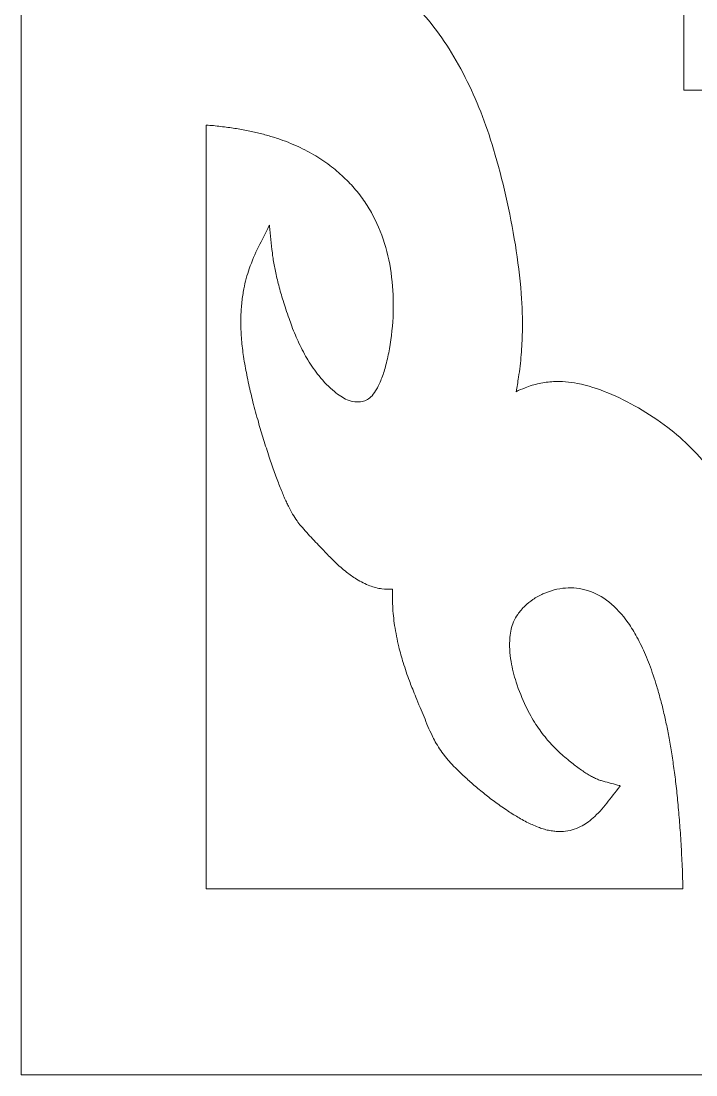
# Model space of a CAD drawing. Header units: centimetres. Extents: x 1.9 to 6.4, y -9.5 to 9.5.
# Drawn here: x 1.854 to 2.631, y -9.5 to -8.287 of the extents above; entities that cross this region are included whole.
import ezdxf

# ---------------------------------------------------------------- set-up
doc = ezdxf.new("R2010")
doc.units = ezdxf.units.CM
doc.header["$MEASUREMENT"] = 0
doc.layers.add('layer 1', color=7, linetype='Continuous')

msp = doc.modelspace()

# ---------------------------------------------------------------- linework, layer by layer
at = {"layer": 'layer 1', "color": 250, "lineweight": 9}
for points, knots in [([(6.38504, 9.5), (6.38504, 3.16667), (6.38504, -3.16666), (6.38504, -9.5), (6.38504, -9.5), (4.87466, -9.5), (3.36432, -9.5), (1.85394, -9.5), (1.85394, -9.5), (1.85394, -3.16666), (1.85394, 3.16667), (1.85394, 9.5), (1.85394, 9.5), (3.36432, 9.5), (4.87466, 9.5), (6.38504, 9.5)], [0, 0, 0, 0, 0.2, 0.2, 0.2, 0.2, 0.4, 0.4, 0.4, 0.4, 0.6, 0.6, 0.6, 0.6, 1, 1, 1, 1]), ([(6.38504, 9.5), (6.38504, 3.16667), (6.38504, -3.16666), (6.38504, -9.5), (6.38504, -9.5), (4.87466, -9.5), (3.36432, -9.5), (1.85394, -9.5), (1.85394, -9.5), (1.85394, -3.16666), (1.85394, 3.16667), (1.85394, 9.5), (1.85394, 9.5), (3.36432, 9.5), (4.87466, 9.5), (6.38504, 9.5)], [0, 0, 0, 0, 0.2, 0.2, 0.2, 0.2, 0.4, 0.4, 0.4, 0.4, 0.6, 0.6, 0.6, 0.6, 1, 1, 1, 1]), ([(2.42388, -8.71357), (2.42729, -8.71191), (2.4308, -8.71035), (2.4343, -8.70903), (2.4343, -8.70903), (2.43963, -8.70692), (2.44506, -8.70527), (2.45051, -8.70415), (2.45051, -8.70415), (2.45599, -8.70289), (2.4615, -8.70217), (2.46701, -8.70187), (2.46701, -8.70187), (2.47627, -8.70145), (2.48549, -8.70217), (2.49469, -8.70403), (2.49469, -8.70403), (2.50649, -8.70653), (2.5182, -8.71014), (2.52976, -8.71492), (2.52976, -8.71492), (2.55348, -8.72466), (2.57648, -8.73801), (2.59865, -8.75479), (2.59865, -8.75479), (2.61716, -8.76899), (2.6345, -8.7864), (2.65049, -8.807), (2.65049, -8.807), (2.6669, -8.82826), (2.68149, -8.85259), (2.69392, -8.87974), (2.69392, -8.87974), (2.70806, -8.91063), (2.71992, -8.94376), (2.72932, -8.97877), (2.72932, -8.97877), (2.73334, -8.99359), (2.7369, -9.00872), (2.7401, -9.02406), (2.7401, -9.02406), (2.74385, -9.04207), (2.7472, -9.06032), (2.75017, -9.07876), (2.75017, -9.07876), (2.7514, -9.08642), (2.75259, -9.09418), (2.75367, -9.10185), (2.75367, -9.10185), (2.7549, -9.11045), (2.75613, -9.11917), (2.75724, -9.12774), (2.75724, -9.12774), (2.75814, -9.13481), (2.75903, -9.14194), (2.75987, -9.149), (2.75987, -9.149), (2.76089, -9.15739), (2.76182, -9.16587), (2.76275, -9.17426), (2.76275, -9.17426), (2.76419, -9.18858), (2.76562, -9.20286), (2.76709, -9.21717), (2.76709, -9.21717), (2.76775, -9.224), (2.76838, -9.23083), (2.76895, -9.23768), (2.76895, -9.23768), (2.76955, -9.24421), (2.77006, -9.25073), (2.7706, -9.25717), (2.7706, -9.25717), (2.7711, -9.26345), (2.77152, -9.2698), (2.77197, -9.27611), (2.77197, -9.27611), (2.77224, -9.27933), (2.77245, -9.28264), (2.77266, -9.28595), (2.77266, -9.28595), (2.95776, -9.28595), (3.14289, -9.28595), (3.32799, -9.28595), (3.32799, -9.28595), (3.32799, -8.9794), (3.32799, -8.67294), (3.32799, -8.36651), (3.32799, -8.36651), (3.09398, -8.36651), (2.86006, -8.36651), (2.62602, -8.36651), (2.62602, -8.36651), (2.62315, -8.36651), (2.62024, -8.36651), (2.6174, -8.36651), (2.6174, -8.36651), (2.61725, -8.36651), (2.61716, -8.36651), (2.61701, -8.36651), (2.61701, -8.36651), (2.61701, -8.3663), (2.61701, -8.366), (2.61701, -8.36579), (2.61701, -8.36579), (2.61701, -8.36122), (2.61701, -8.35668), (2.61701, -8.35199), (2.61701, -8.35199), (2.61701, -8.33719), (2.61701, -8.32249), (2.61701, -8.30766), (2.61701, -8.30766), (2.61701, -8.24623), (2.61701, -8.18491), (2.61701, -8.12356), (2.61701, -8.12356), (2.61701, -7.81226), (2.61701, -7.50093), (2.61701, -7.18963), (2.61701, -7.18963), (2.43367, -7.18963), (2.25043, -7.18963), (2.06719, -7.18963), (2.06719, -7.18963), (2.06719, -7.51203), (2.06719, -7.83443), (2.06719, -8.15682), (2.06719, -8.15682), (2.06872, -8.15703), (2.07022, -8.15733), (2.07177, -8.15754), (2.07177, -8.15754), (2.07573, -8.15827), (2.07968, -8.15899), (2.08358, -8.15983), (2.08358, -8.15983), (2.08765, -8.16064), (2.09172, -8.16148), (2.09577, -8.16242), (2.09577, -8.16242), (2.10005, -8.16335), (2.10433, -8.1644), (2.10855, -8.16542), (2.10855, -8.16542), (2.11754, -8.16771), (2.12647, -8.16999), (2.13539, -8.17237), (2.13539, -8.17237), (2.14075, -8.17381), (2.14602, -8.17538), (2.15126, -8.17691), (2.15126, -8.17691), (2.15576, -8.17826), (2.16019, -8.17971), (2.16465, -8.18118), (2.16465, -8.18118), (2.17004, -8.18292), (2.17541, -8.18479), (2.1808, -8.18677), (2.1808, -8.18677), (2.18565, -8.18864), (2.19047, -8.1905), (2.19532, -8.19246), (2.19532, -8.19246), (2.20685, -8.19712), (2.21824, -8.2025), (2.22959, -8.20852), (2.22959, -8.20852), (2.23914, -8.2136), (2.24858, -8.2194), (2.25786, -8.22572), (2.25786, -8.22572), (2.27985, -8.24075), (2.30057, -8.2597), (2.31989, -8.28228), (2.31989, -8.28228), (2.3369, -8.30216), (2.35218, -8.32537), (2.36539, -8.35169), (2.36539, -8.35169), (2.37826, -8.37719), (2.38923, -8.40494), (2.39809, -8.43447), (2.39809, -8.43447), (2.40861, -8.46981), (2.41696, -8.50658), (2.4231, -8.5445), (2.4231, -8.5445), (2.42607, -8.56294), (2.42831, -8.58167), (2.42987, -8.60065), (2.42987, -8.60065), (2.4311, -8.61526), (2.43152, -8.62997), (2.43122, -8.64467), (2.43122, -8.64467), (2.43101, -8.65357), (2.43059, -8.66238), (2.42987, -8.67111), (2.42987, -8.67111), (2.42909, -8.6798), (2.42807, -8.68849), (2.42679, -8.697), (2.42679, -8.697), (2.42595, -8.70259), (2.42496, -8.70806), (2.42388, -8.71357)], [0, 0, 0, 0, 0.0188679, 0.0188679, 0.0188679, 0.0188679, 0.0377358, 0.0377358, 0.0377358, 0.0377358, 0.0566038, 0.0566038, 0.0566038, 0.0566038, 0.0754717, 0.0754717, 0.0754717, 0.0754717, 0.0943396, 0.0943396, 0.0943396, 0.0943396, 0.1132075, 0.1132075, 0.1132075, 0.1132075, 0.1320755, 0.1320755, 0.1320755, 0.1320755, 0.1509434, 0.1509434, 0.1509434, 0.1509434, 0.1698113, 0.1698113, 0.1698113, 0.1698113, 0.1886792, 0.1886792, 0.1886792, 0.1886792, 0.2075472, 0.2075472, 0.2075472, 0.2075472, 0.2264151, 0.2264151, 0.2264151, 0.2264151, 0.245283, 0.245283, 0.245283, 0.245283, 0.2641509, 0.2641509, 0.2641509, 0.2641509, 0.2830189, 0.2830189, 0.2830189, 0.2830189, 0.3018868, 0.3018868, 0.3018868, 0.3018868, 0.3207547, 0.3207547, 0.3207547, 0.3207547, 0.3396226, 0.3396226, 0.3396226, 0.3396226, 0.3584906, 0.3584906, 0.3584906, 0.3584906, 0.3773585, 0.3773585, 0.3773585, 0.3773585, 0.3962264, 0.3962264, 0.3962264, 0.3962264, 0.4150943, 0.4150943, 0.4150943, 0.4150943, 0.4339623, 0.4339623, 0.4339623, 0.4339623, 0.4528302, 0.4528302, 0.4528302, 0.4528302, 0.4716981, 0.4716981, 0.4716981, 0.4716981, 0.490566, 0.490566, 0.490566, 0.490566, 0.509434, 0.509434, 0.509434, 0.509434, 0.5283019, 0.5283019, 0.5283019, 0.5283019, 0.5471698, 0.5471698, 0.5471698, 0.5471698, 0.5660377, 0.5660377, 0.5660377, 0.5660377, 0.5849057, 0.5849057, 0.5849057, 0.5849057, 0.6037736, 0.6037736, 0.6037736, 0.6037736, 0.6226415, 0.6226415, 0.6226415, 0.6226415, 0.6415094, 0.6415094, 0.6415094, 0.6415094, 0.6603774, 0.6603774, 0.6603774, 0.6603774, 0.6792453, 0.6792453, 0.6792453, 0.6792453, 0.6981132, 0.6981132, 0.6981132, 0.6981132, 0.7169811, 0.7169811, 0.7169811, 0.7169811, 0.7358491, 0.7358491, 0.7358491, 0.7358491, 0.754717, 0.754717, 0.754717, 0.754717, 0.7735849, 0.7735849, 0.7735849, 0.7735849, 0.7924528, 0.7924528, 0.7924528, 0.7924528, 0.8113208, 0.8113208, 0.8113208, 0.8113208, 0.8301887, 0.8301887, 0.8301887, 0.8301887, 0.8490566, 0.8490566, 0.8490566, 0.8490566, 0.8679245, 0.8679245, 0.8679245, 0.8679245, 0.8867925, 0.8867925, 0.8867925, 0.8867925, 0.9056604, 0.9056604, 0.9056604, 0.9056604, 0.9245283, 0.9245283, 0.9245283, 0.9245283, 0.9433962, 0.9433962, 0.9433962, 0.9433962, 0.9622642, 0.9622642, 0.9622642, 0.9622642, 1, 1, 1, 1]), ([(2.2817, -8.94076), (2.27769, -8.94109), (2.27356, -8.94109), (2.26951, -8.94055), (2.26951, -8.94055), (2.26478, -8.93982), (2.26002, -8.93868), (2.25538, -8.93694), (2.25538, -8.93694), (2.25022, -8.93486), (2.24513, -8.93237), (2.2401, -8.92927), (2.2401, -8.92927), (2.23624, -8.92689), (2.23237, -8.92419), (2.22866, -8.92118), (2.22866, -8.92118), (2.22423, -8.91766), (2.21979, -8.91381), (2.21557, -8.90969), (2.21557, -8.90969), (2.21395, -8.90822), (2.2124, -8.90669), (2.21087, -8.90512), (2.21087, -8.90512), (2.20895, -8.90326), (2.20709, -8.90139), (2.20524, -8.89944), (2.20524, -8.89944), (2.20482, -8.89902), (2.2044, -8.89848), (2.20395, -8.89809), (2.20395, -8.89809), (2.20146, -8.8955), (2.19895, -8.89279), (2.19646, -8.89021), (2.19646, -8.89021), (2.19194, -8.88534), (2.18739, -8.88058), (2.18283, -8.87571), (2.18283, -8.87571), (2.18059, -8.87322), (2.1784, -8.87072), (2.17624, -8.86813), (2.17624, -8.86813), (2.17469, -8.86627), (2.17316, -8.86419), (2.17172, -8.86212), (2.17172, -8.86212), (2.16995, -8.85974), (2.16825, -8.85716), (2.16666, -8.85445), (2.16666, -8.85445), (2.16489, -8.85156), (2.16331, -8.84856), (2.16175, -8.84546), (2.16175, -8.84546), (2.16097, -8.84381), (2.16016, -8.84215), (2.15941, -8.84047), (2.15941, -8.84047), (2.15851, -8.8386), (2.15767, -8.83674), (2.15684, -8.83478), (2.15684, -8.83478), (2.15603, -8.8328), (2.15519, -8.83094), (2.15441, -8.82898), (2.15441, -8.82898), (2.15345, -8.8267), (2.15252, -8.82432), (2.15159, -8.82191), (2.15159, -8.82191), (2.15064, -8.81954), (2.14971, -8.81716), (2.14884, -8.8147), (2.14884, -8.8147), (2.14788, -8.81199), (2.14683, -8.80928), (2.14584, -8.80649), (2.14584, -8.80649), (2.14483, -8.80369), (2.14384, -8.8008), (2.14282, -8.79789), (2.14282, -8.79789), (2.14177, -8.79488), (2.14075, -8.79178), (2.1397, -8.78878), (2.1397, -8.78878), (2.13746, -8.78204), (2.13527, -8.77521), (2.13311, -8.76848), (2.13311, -8.76848), (2.13111, -8.76183), (2.12907, -8.7551), (2.12718, -8.74839), (2.12718, -8.74839), (2.12506, -8.74081), (2.12299, -8.73314), (2.12098, -8.72547), (2.12098, -8.72547), (2.11928, -8.71874), (2.11769, -8.712), (2.11619, -8.70527), (2.11619, -8.70527), (2.11535, -8.70157), (2.11457, -8.69781), (2.11383, -8.69408), (2.11383, -8.69408), (2.1132, -8.69077), (2.11254, -8.68734), (2.11197, -8.68404), (2.11197, -8.68404), (2.11128, -8.6804), (2.11071, -8.67679), (2.11014, -8.67315), (2.11014, -8.67315), (2.10969, -8.66996), (2.10927, -8.66675), (2.10885, -8.66353), (2.10885, -8.66353), (2.10846, -8.66022), (2.10814, -8.65691), (2.10784, -8.65369), (2.10784, -8.65369), (2.10763, -8.65057), (2.10742, -8.64738), (2.10721, -8.64425), (2.10721, -8.64425), (2.10712, -8.64124), (2.107, -8.63824), (2.107, -8.63526), (2.107, -8.63526), (2.10697, -8.63234), (2.107, -8.62946), (2.10706, -8.62654), (2.10706, -8.62654), (2.10721, -8.62107), (2.10763, -8.61565), (2.1082, -8.61027), (2.1082, -8.61027), (2.10876, -8.6051), (2.10954, -8.60002), (2.11053, -8.59505), (2.11053, -8.59505), (2.11206, -8.58697), (2.11413, -8.5793), (2.1167, -8.57196), (2.1167, -8.57196), (2.11979, -8.56315), (2.12335, -8.55476), (2.12733, -8.54688), (2.12733, -8.54688), (2.13135, -8.53891), (2.13539, -8.53082), (2.1394, -8.52285), (2.1394, -8.52285), (2.13955, -8.52252), (2.13976, -8.52213), (2.13991, -8.52171), (2.13991, -8.52171), (2.14003, -8.52222), (2.14003, -8.52264), (2.14012, -8.52315), (2.14012, -8.52315), (2.14117, -8.53329), (2.14219, -8.54345), (2.14327, -8.55353), (2.14327, -8.55353), (2.14354, -8.55569), (2.14375, -8.55786), (2.14405, -8.56002), (2.14405, -8.56002), (2.14447, -8.56252), (2.14489, -8.56501), (2.1453, -8.56748), (2.1453, -8.56748), (2.14569, -8.56985), (2.1462, -8.57235), (2.14674, -8.57473), (2.14674, -8.57473), (2.14731, -8.57743), (2.14791, -8.58023), (2.1486, -8.58294), (2.1486, -8.58294), (2.14923, -8.58561), (2.14989, -8.58832), (2.15061, -8.5909), (2.15061, -8.5909), (2.15138, -8.59391), (2.15219, -8.59701), (2.15312, -8.60002), (2.15312, -8.60002), (2.15396, -8.60293), (2.15477, -8.60573), (2.1557, -8.60862), (2.1557, -8.60862), (2.15675, -8.61192), (2.15776, -8.61526), (2.15881, -8.61848), (2.15881, -8.61848), (2.16004, -8.62209), (2.16127, -8.62573), (2.16253, -8.62934), (2.16253, -8.62934), (2.16354, -8.63222), (2.16459, -8.63514), (2.16561, -8.63803), (2.16561, -8.63803), (2.16696, -8.64158), (2.1684, -8.64509), (2.16983, -8.64852), (2.16983, -8.64852), (2.17115, -8.65162), (2.17253, -8.65472), (2.17391, -8.65772), (2.17391, -8.65772), (2.17553, -8.66115), (2.17723, -8.66455), (2.17897, -8.66777), (2.17897, -8.66777), (2.18068, -8.67099), (2.18232, -8.67411), (2.18418, -8.677), (2.18418, -8.677), (2.18622, -8.68031), (2.18831, -8.68353), (2.19044, -8.68662), (2.19044, -8.68662), (2.1926, -8.68963), (2.19481, -8.69264), (2.19709, -8.69543), (2.19709, -8.69543), (2.20266, -8.70229), (2.20853, -8.70827), (2.21473, -8.71348), (2.21473, -8.71348), (2.21946, -8.71751), (2.22444, -8.7206), (2.22959, -8.72289), (2.22959, -8.72289), (2.23528, -8.72526), (2.24109, -8.72599), (2.24693, -8.72487), (2.24693, -8.72487), (2.25094, -8.72415), (2.25472, -8.72187), (2.25807, -8.71814), (2.25807, -8.71814), (2.26002, -8.71594), (2.26178, -8.71336), (2.26343, -8.71044), (2.26343, -8.71044), (2.26571, -8.70641), (2.26769, -8.70205), (2.26942, -8.69742), (2.26942, -8.69742), (2.27122, -8.69276), (2.27278, -8.68789), (2.27412, -8.6828), (2.27412, -8.6828), (2.27571, -8.6767), (2.27706, -8.67047), (2.2782, -8.66416), (2.2782, -8.66416), (2.28056, -8.65057), (2.282, -8.63658), (2.28242, -8.62251), (2.28242, -8.62251), (2.28284, -8.60892), (2.28227, -8.59527), (2.28065, -8.58188), (2.28065, -8.58188), (2.27907, -8.56832), (2.27634, -8.55518), (2.27242, -8.54285), (2.27242, -8.54285), (2.26837, -8.52998), (2.26334, -8.51807), (2.25735, -8.50731), (2.25735, -8.50731), (2.25415, -8.50171), (2.2507, -8.49633), (2.24702, -8.49125), (2.24702, -8.49125), (2.24301, -8.48565), (2.23872, -8.48036), (2.23429, -8.47561), (2.23429, -8.47561), (2.23195, -8.47302), (2.22971, -8.47062), (2.22731, -8.46833), (2.22731, -8.46833), (2.22474, -8.46587), (2.22216, -8.46358), (2.21958, -8.4613), (2.21958, -8.4613), (2.21689, -8.45901), (2.21422, -8.45673), (2.21153, -8.45468), (2.21153, -8.45468), (2.20853, -8.4524), (2.20566, -8.45032), (2.20266, -8.44825), (2.20266, -8.44825), (2.19958, -8.44617), (2.19646, -8.4441), (2.19332, -8.44223), (2.19332, -8.44223), (2.19008, -8.44028), (2.18667, -8.43841), (2.18337, -8.43664), (2.18337, -8.43664), (2.17987, -8.43477), (2.17633, -8.43303), (2.17283, -8.43138), (2.17283, -8.43138), (2.16909, -8.42972), (2.16525, -8.42804), (2.16145, -8.4265), (2.16145, -8.4265), (2.15746, -8.42494), (2.15348, -8.4235), (2.14953, -8.42214), (2.14953, -8.42214), (2.14512, -8.4207), (2.14075, -8.41944), (2.13641, -8.4182), (2.13641, -8.4182), (2.13413, -8.41757), (2.13189, -8.41697), (2.12967, -8.41646), (2.12967, -8.41646), (2.12733, -8.41583), (2.12497, -8.4152), (2.1226, -8.41469), (2.1226, -8.41469), (2.12021, -8.41417), (2.11778, -8.41363), (2.11535, -8.41312), (2.11535, -8.41312), (2.1129, -8.41261), (2.11035, -8.41219), (2.10784, -8.41177), (2.10784, -8.41177), (2.10526, -8.41126), (2.10271, -8.41084), (2.1002, -8.41045), (2.1002, -8.41045), (2.0975, -8.41002), (2.09484, -8.4096), (2.09214, -8.4093), (2.09214, -8.4093), (2.08942, -8.40888), (2.08669, -8.40855), (2.08399, -8.40825), (2.08399, -8.40825), (2.08112, -8.40795), (2.07821, -8.40765), (2.07537, -8.40732), (2.07537, -8.40732), (2.07264, -8.40714), (2.06986, -8.40681), (2.06719, -8.4066), (2.06719, -8.4066), (2.06719, -8.69967), (2.06719, -8.99287), (2.06719, -9.28595), (2.06719, -9.28595), (2.25013, -9.28595), (2.43317, -9.28595), (2.61611, -9.28595), (2.61611, -9.28595), (2.61611, -9.28535), (2.61611, -9.28481), (2.61611, -9.28417), (2.61611, -9.28417), (2.61596, -9.27954), (2.61581, -9.27497), (2.6156, -9.27031), (2.6156, -9.27031), (2.61551, -9.26574), (2.6153, -9.2612), (2.61509, -9.25663), (2.61509, -9.25663), (2.61488, -9.2523), (2.61467, -9.24794), (2.61443, -9.24358), (2.61443, -9.24358), (2.61422, -9.23922), (2.61395, -9.23498), (2.61371, -9.23074), (2.61371, -9.23074), (2.61344, -9.22659), (2.61317, -9.22256), (2.61293, -9.21841), (2.61293, -9.21841), (2.6126, -9.21447), (2.6123, -9.21044), (2.61197, -9.20638), (2.61197, -9.20638), (2.61167, -9.20256), (2.61137, -9.19871), (2.61102, -9.19489), (2.61102, -9.19489), (2.61066, -9.19116), (2.61033, -9.18734), (2.60994, -9.18358), (2.60994, -9.18358), (2.60961, -9.17998), (2.60922, -9.17646), (2.60886, -9.17282), (2.60886, -9.17282), (2.60808, -9.16587), (2.60724, -9.15884), (2.60631, -9.15189), (2.60631, -9.15189), (2.6055, -9.14557), (2.60455, -9.13917), (2.60362, -9.13282), (2.60362, -9.13282), (2.60272, -9.12672), (2.60167, -9.12061), (2.60053, -9.1146), (2.60053, -9.1146), (2.59957, -9.10901), (2.59847, -9.10341), (2.59736, -9.09782), (2.59736, -9.09782), (2.59619, -9.09244), (2.59502, -9.08715), (2.59379, -9.08185), (2.59379, -9.08185), (2.5926, -9.07689), (2.59137, -9.07193), (2.59002, -9.06706), (2.59002, -9.06706), (2.58876, -9.06228), (2.58744, -9.05752), (2.58601, -9.05286), (2.58601, -9.05286), (2.58466, -9.0485), (2.58331, -9.04426), (2.58187, -9.04002), (2.58187, -9.04002), (2.58041, -9.03587), (2.57897, -9.03172), (2.57744, -9.02769), (2.57744, -9.02769), (2.57597, -9.02384), (2.57447, -9.02012), (2.57295, -9.01648), (2.57295, -9.01648), (2.56989, -9.00935), (2.5666, -9.00261), (2.56309, -8.99609), (2.56309, -8.99609), (2.55998, -8.99028), (2.55659, -8.98478), (2.55303, -8.9797), (2.55303, -8.9797), (2.54632, -8.97008), (2.53889, -8.96199), (2.53084, -8.95558), (2.53084, -8.95558), (2.52305, -8.94936), (2.5149, -8.94491), (2.50634, -8.94241), (2.50634, -8.94241), (2.49798, -8.93982), (2.48941, -8.93889), (2.48091, -8.93952), (2.48091, -8.93952), (2.47207, -8.94025), (2.46342, -8.94253), (2.45488, -8.94635), (2.45488, -8.94635), (2.45093, -8.94812), (2.447, -8.95029), (2.4432, -8.95288), (2.4432, -8.95288), (2.44002, -8.95495), (2.437, -8.95745), (2.43406, -8.96033), (2.43406, -8.96033), (2.4311, -8.96313), (2.42837, -8.96635), (2.42586, -8.96996), (2.42586, -8.96996), (2.42403, -8.97245), (2.42244, -8.97537), (2.4211, -8.97859), (2.4211, -8.97859), (2.41873, -8.98385), (2.41729, -8.98986), (2.41681, -8.9963), (2.41681, -8.9963), (2.41615, -9.00562), (2.41657, -9.01494), (2.4181, -9.02393), (2.4181, -9.02393), (2.41957, -9.03223), (2.42151, -9.04011), (2.424, -9.04778), (2.424, -9.04778), (2.42718, -9.05761), (2.43101, -9.06706), (2.43523, -9.07587), (2.43523, -9.07587), (2.437, -9.07948), (2.43886, -9.08312), (2.4408, -9.08651), (2.4408, -9.08651), (2.44272, -9.08994), (2.44473, -9.09325), (2.44679, -9.09647), (2.44679, -9.09647), (2.44865, -9.09938), (2.45063, -9.10215), (2.45257, -9.10486), (2.45257, -9.10486), (2.45464, -9.10765), (2.45671, -9.11036), (2.45886, -9.11295), (2.45886, -9.11295), (2.46078, -9.11511), (2.4627, -9.11731), (2.46464, -9.11947), (2.46464, -9.11947), (2.4668, -9.12176), (2.46899, -9.12392), (2.47123, -9.12609), (2.47123, -9.12609), (2.473, -9.12786), (2.4748, -9.12952), (2.47662, -9.13117), (2.47662, -9.13117), (2.4789, -9.13315), (2.48115, -9.13511), (2.48342, -9.13697), (2.48342, -9.13697), (2.48549, -9.13875), (2.48756, -9.1404), (2.48962, -9.14206), (2.48962, -9.14206), (2.49142, -9.14341), (2.49322, -9.14485), (2.49504, -9.14609), (2.49504, -9.14609), (2.49693, -9.14756), (2.49882, -9.14888), (2.50071, -9.15014), (2.50071, -9.15014), (2.50235, -9.15126), (2.504, -9.15231), (2.50571, -9.15333), (2.50571, -9.15333), (2.50735, -9.15448), (2.50912, -9.15541), (2.51086, -9.15634), (2.51086, -9.15634), (2.51233, -9.15718), (2.51385, -9.1579), (2.51541, -9.15863), (2.51541, -9.15863), (2.51685, -9.15935), (2.5185, -9.15998), (2.52005, -9.16061), (2.52005, -9.16061), (2.5214, -9.161), (2.52275, -9.16154), (2.52407, -9.16184), (2.52407, -9.16184), (2.53048, -9.1635), (2.53677, -9.16527), (2.54312, -9.16692), (2.54312, -9.16692), (2.54342, -9.16702), (2.54369, -9.16714), (2.54398, -9.16714), (2.54398, -9.16714), (2.54378, -9.16744), (2.5436, -9.16774), (2.54327, -9.16807), (2.54327, -9.16807), (2.53832, -9.17447), (2.53326, -9.18091), (2.52826, -9.18734), (2.52826, -9.18734), (2.52335, -9.19363), (2.51811, -9.19934), (2.51251, -9.20421), (2.51251, -9.20421), (2.50798, -9.20836), (2.50313, -9.21167), (2.49819, -9.21417), (2.49819, -9.21417), (2.49498, -9.2157), (2.49178, -9.21696), (2.48858, -9.2179), (2.48858, -9.2179), (2.48516, -9.21883), (2.48184, -9.21943), (2.47848, -9.21964), (2.47848, -9.21964), (2.47662, -9.21985), (2.4748, -9.21985), (2.473, -9.21985), (2.473, -9.21985), (2.47108, -9.21976), (2.4692, -9.21964), (2.46734, -9.21943), (2.46734, -9.21943), (2.46536, -9.21913), (2.46342, -9.21883), (2.46144, -9.21841), (2.46144, -9.21841), (2.45937, -9.21799), (2.45734, -9.21748), (2.45524, -9.21684), (2.45524, -9.21684), (2.45323, -9.21624), (2.45123, -9.21552), (2.44928, -9.2148), (2.44928, -9.2148), (2.44694, -9.21387), (2.44467, -9.2129), (2.44248, -9.21188), (2.44248, -9.21188), (2.44029, -9.21095), (2.43823, -9.20993), (2.4361, -9.20887), (2.4361, -9.20887), (2.43379, -9.20764), (2.43143, -9.20638), (2.42909, -9.20515), (2.42909, -9.20515), (2.42487, -9.20265), (2.42068, -9.20018), (2.41645, -9.19748), (2.41645, -9.19748), (2.41166, -9.19426), (2.40687, -9.19095), (2.40211, -9.18752), (2.40211, -9.18752), (2.39788, -9.18452), (2.39375, -9.18133), (2.38959, -9.17799), (2.38959, -9.17799), (2.3853, -9.17468), (2.38108, -9.17116), (2.37683, -9.16753), (2.37683, -9.16753), (2.37494, -9.16599), (2.37302, -9.16434), (2.37117, -9.16256), (2.37117, -9.16256), (2.36931, -9.161), (2.36754, -9.15935), (2.36575, -9.15769), (2.36575, -9.15769), (2.36404, -9.15613), (2.3623, -9.1546), (2.36062, -9.15294), (2.36062, -9.15294), (2.3591, -9.1515), (2.35754, -9.15002), (2.3561, -9.14858), (2.3561, -9.14858), (2.3546, -9.14702), (2.35311, -9.14557), (2.35167, -9.14404), (2.35167, -9.14404), (2.35041, -9.14278), (2.34924, -9.14154), (2.34804, -9.14019), (2.34804, -9.14019), (2.34682, -9.13884), (2.34568, -9.13748), (2.34442, -9.13613), (2.34442, -9.13613), (2.3434, -9.1349), (2.34238, -9.13367), (2.34134, -9.13231), (2.34134, -9.13231), (2.33945, -9.12985), (2.33753, -9.12723), (2.33576, -9.12455), (2.33576, -9.12455), (2.33403, -9.12197), (2.33247, -9.11926), (2.33091, -9.11646), (2.33091, -9.11646), (2.32956, -9.11418), (2.32834, -9.11171), (2.3272, -9.10922), (2.3272, -9.10922), (2.32555, -9.10579), (2.32402, -9.10239), (2.32247, -9.09884), (2.32247, -9.09884), (2.31947, -9.09151), (2.31636, -9.08414), (2.31339, -9.07689), (2.31339, -9.07689), (2.31171, -9.07295), (2.31007, -9.06892), (2.30842, -9.06498), (2.30842, -9.06498), (2.30812, -9.06426), (2.30785, -9.06363), (2.30761, -9.06291), (2.30761, -9.06291), (2.30635, -9.0599), (2.30518, -9.05689), (2.30399, -9.05389), (2.30399, -9.05389), (2.303, -9.05139), (2.30204, -9.04892), (2.30111, -9.04643), (2.30111, -9.04643), (2.29856, -9.0396), (2.29614, -9.03257), (2.29398, -9.02541), (2.29398, -9.02541), (2.29213, -9.01948), (2.29036, -9.01338), (2.28892, -9.00715), (2.28892, -9.00715), (2.28697, -8.99919), (2.28536, -8.99101), (2.28413, -8.98283), (2.28413, -8.98283), (2.28299, -8.97537), (2.28221, -8.96779), (2.28185, -8.96024), (2.28185, -8.96024), (2.28149, -8.95372), (2.28149, -8.94719), (2.2817, -8.94076)], [0, 0, 0, 0, 0.0053763, 0.0053763, 0.0053763, 0.0053763, 0.0107527, 0.0107527, 0.0107527, 0.0107527, 0.016129, 0.016129, 0.016129, 0.016129, 0.0215054, 0.0215054, 0.0215054, 0.0215054, 0.0268817, 0.0268817, 0.0268817, 0.0268817, 0.0322581, 0.0322581, 0.0322581, 0.0322581, 0.0376344, 0.0376344, 0.0376344, 0.0376344, 0.0430108, 0.0430108, 0.0430108, 0.0430108, 0.0483871, 0.0483871, 0.0483871, 0.0483871, 0.0537634, 0.0537634, 0.0537634, 0.0537634, 0.0591398, 0.0591398, 0.0591398, 0.0591398, 0.0645161, 0.0645161, 0.0645161, 0.0645161, 0.0698925, 0.0698925, 0.0698925, 0.0698925, 0.0752688, 0.0752688, 0.0752688, 0.0752688, 0.0806452, 0.0806452, 0.0806452, 0.0806452, 0.0860215, 0.0860215, 0.0860215, 0.0860215, 0.0913978, 0.0913978, 0.0913978, 0.0913978, 0.0967742, 0.0967742, 0.0967742, 0.0967742, 0.1021505, 0.1021505, 0.1021505, 0.1021505, 0.1075269, 0.1075269, 0.1075269, 0.1075269, 0.1129032, 0.1129032, 0.1129032, 0.1129032, 0.1182796, 0.1182796, 0.1182796, 0.1182796, 0.1236559, 0.1236559, 0.1236559, 0.1236559, 0.1290323, 0.1290323, 0.1290323, 0.1290323, 0.1344086, 0.1344086, 0.1344086, 0.1344086, 0.1397849, 0.1397849, 0.1397849, 0.1397849, 0.1451613, 0.1451613, 0.1451613, 0.1451613, 0.1505376, 0.1505376, 0.1505376, 0.1505376, 0.155914, 0.155914, 0.155914, 0.155914, 0.1612903, 0.1612903, 0.1612903, 0.1612903, 0.1666667, 0.1666667, 0.1666667, 0.1666667, 0.172043, 0.172043, 0.172043, 0.172043, 0.1774194, 0.1774194, 0.1774194, 0.1774194, 0.1827957, 0.1827957, 0.1827957, 0.1827957, 0.188172, 0.188172, 0.188172, 0.188172, 0.1935484, 0.1935484, 0.1935484, 0.1935484, 0.1989247, 0.1989247, 0.1989247, 0.1989247, 0.2043011, 0.2043011, 0.2043011, 0.2043011, 0.2096774, 0.2096774, 0.2096774, 0.2096774, 0.2150538, 0.2150538, 0.2150538, 0.2150538, 0.2204301, 0.2204301, 0.2204301, 0.2204301, 0.2258065, 0.2258065, 0.2258065, 0.2258065, 0.2311828, 0.2311828, 0.2311828, 0.2311828, 0.2365591, 0.2365591, 0.2365591, 0.2365591, 0.2419355, 0.2419355, 0.2419355, 0.2419355, 0.2473118, 0.2473118, 0.2473118, 0.2473118, 0.2526882, 0.2526882, 0.2526882, 0.2526882, 0.2580645, 0.2580645, 0.2580645, 0.2580645, 0.2634409, 0.2634409, 0.2634409, 0.2634409, 0.2688172, 0.2688172, 0.2688172, 0.2688172, 0.2741935, 0.2741935, 0.2741935, 0.2741935, 0.2795699, 0.2795699, 0.2795699, 0.2795699, 0.2849462, 0.2849462, 0.2849462, 0.2849462, 0.2903226, 0.2903226, 0.2903226, 0.2903226, 0.2956989, 0.2956989, 0.2956989, 0.2956989, 0.3010753, 0.3010753, 0.3010753, 0.3010753, 0.3064516, 0.3064516, 0.3064516, 0.3064516, 0.311828, 0.311828, 0.311828, 0.311828, 0.3172043, 0.3172043, 0.3172043, 0.3172043, 0.3225806, 0.3225806, 0.3225806, 0.3225806, 0.327957, 0.327957, 0.327957, 0.327957, 0.3333333, 0.3333333, 0.3333333, 0.3333333, 0.3387097, 0.3387097, 0.3387097, 0.3387097, 0.344086, 0.344086, 0.344086, 0.344086, 0.3494624, 0.3494624, 0.3494624, 0.3494624, 0.3548387, 0.3548387, 0.3548387, 0.3548387, 0.3602151, 0.3602151, 0.3602151, 0.3602151, 0.3655914, 0.3655914, 0.3655914, 0.3655914, 0.3709677, 0.3709677, 0.3709677, 0.3709677, 0.3763441, 0.3763441, 0.3763441, 0.3763441, 0.3817204, 0.3817204, 0.3817204, 0.3817204, 0.3870968, 0.3870968, 0.3870968, 0.3870968, 0.3924731, 0.3924731, 0.3924731, 0.3924731, 0.3978495, 0.3978495, 0.3978495, 0.3978495, 0.4032258, 0.4032258, 0.4032258, 0.4032258, 0.4086022, 0.4086022, 0.4086022, 0.4086022, 0.4139785, 0.4139785, 0.4139785, 0.4139785, 0.4193548, 0.4193548, 0.4193548, 0.4193548, 0.4247312, 0.4247312, 0.4247312, 0.4247312, 0.4301075, 0.4301075, 0.4301075, 0.4301075, 0.4354839, 0.4354839, 0.4354839, 0.4354839, 0.4408602, 0.4408602, 0.4408602, 0.4408602, 0.4462366, 0.4462366, 0.4462366, 0.4462366, 0.4516129, 0.4516129, 0.4516129, 0.4516129, 0.4569892, 0.4569892, 0.4569892, 0.4569892, 0.4623656, 0.4623656, 0.4623656, 0.4623656, 0.4677419, 0.4677419, 0.4677419, 0.4677419, 0.4731183, 0.4731183, 0.4731183, 0.4731183, 0.4784946, 0.4784946, 0.4784946, 0.4784946, 0.483871, 0.483871, 0.483871, 0.483871, 0.4892473, 0.4892473, 0.4892473, 0.4892473, 0.4946237, 0.4946237, 0.4946237, 0.4946237, 0.5, 0.5, 0.5, 0.5, 0.5053763, 0.5053763, 0.5053763, 0.5053763, 0.5107527, 0.5107527, 0.5107527, 0.5107527, 0.516129, 0.516129, 0.516129, 0.516129, 0.5215054, 0.5215054, 0.5215054, 0.5215054, 0.5268817, 0.5268817, 0.5268817, 0.5268817, 0.5322581, 0.5322581, 0.5322581, 0.5322581, 0.5376344, 0.5376344, 0.5376344, 0.5376344, 0.5430108, 0.5430108, 0.5430108, 0.5430108, 0.5483871, 0.5483871, 0.5483871, 0.5483871, 0.5537634, 0.5537634, 0.5537634, 0.5537634, 0.5591398, 0.5591398, 0.5591398, 0.5591398, 0.5645161, 0.5645161, 0.5645161, 0.5645161, 0.5698925, 0.5698925, 0.5698925, 0.5698925, 0.5752688, 0.5752688, 0.5752688, 0.5752688, 0.5806452, 0.5806452, 0.5806452, 0.5806452, 0.5860215, 0.5860215, 0.5860215, 0.5860215, 0.5913978, 0.5913978, 0.5913978, 0.5913978, 0.5967742, 0.5967742, 0.5967742, 0.5967742, 0.6021505, 0.6021505, 0.6021505, 0.6021505, 0.6075269, 0.6075269, 0.6075269, 0.6075269, 0.6129032, 0.6129032, 0.6129032, 0.6129032, 0.6182796, 0.6182796, 0.6182796, 0.6182796, 0.6236559, 0.6236559, 0.6236559, 0.6236559, 0.6290323, 0.6290323, 0.6290323, 0.6290323, 0.6344086, 0.6344086, 0.6344086, 0.6344086, 0.6397849, 0.6397849, 0.6397849, 0.6397849, 0.6451613, 0.6451613, 0.6451613, 0.6451613, 0.6505376, 0.6505376, 0.6505376, 0.6505376, 0.655914, 0.655914, 0.655914, 0.655914, 0.6612903, 0.6612903, 0.6612903, 0.6612903, 0.6666667, 0.6666667, 0.6666667, 0.6666667, 0.672043, 0.672043, 0.672043, 0.672043, 0.6774194, 0.6774194, 0.6774194, 0.6774194, 0.6827957, 0.6827957, 0.6827957, 0.6827957, 0.688172, 0.688172, 0.688172, 0.688172, 0.6935484, 0.6935484, 0.6935484, 0.6935484, 0.6989247, 0.6989247, 0.6989247, 0.6989247, 0.7043011, 0.7043011, 0.7043011, 0.7043011, 0.7096774, 0.7096774, 0.7096774, 0.7096774, 0.7150538, 0.7150538, 0.7150538, 0.7150538, 0.7204301, 0.7204301, 0.7204301, 0.7204301, 0.7258065, 0.7258065, 0.7258065, 0.7258065, 0.7311828, 0.7311828, 0.7311828, 0.7311828, 0.7365591, 0.7365591, 0.7365591, 0.7365591, 0.7419355, 0.7419355, 0.7419355, 0.7419355, 0.7473118, 0.7473118, 0.7473118, 0.7473118, 0.7526882, 0.7526882, 0.7526882, 0.7526882, 0.7580645, 0.7580645, 0.7580645, 0.7580645, 0.7634409, 0.7634409, 0.7634409, 0.7634409, 0.7688172, 0.7688172, 0.7688172, 0.7688172, 0.7741935, 0.7741935, 0.7741935, 0.7741935, 0.7795699, 0.7795699, 0.7795699, 0.7795699, 0.7849462, 0.7849462, 0.7849462, 0.7849462, 0.7903226, 0.7903226, 0.7903226, 0.7903226, 0.7956989, 0.7956989, 0.7956989, 0.7956989, 0.8010753, 0.8010753, 0.8010753, 0.8010753, 0.8064516, 0.8064516, 0.8064516, 0.8064516, 0.811828, 0.811828, 0.811828, 0.811828, 0.8172043, 0.8172043, 0.8172043, 0.8172043, 0.8225806, 0.8225806, 0.8225806, 0.8225806, 0.827957, 0.827957, 0.827957, 0.827957, 0.8333333, 0.8333333, 0.8333333, 0.8333333, 0.8387097, 0.8387097, 0.8387097, 0.8387097, 0.844086, 0.844086, 0.844086, 0.844086, 0.8494624, 0.8494624, 0.8494624, 0.8494624, 0.8548387, 0.8548387, 0.8548387, 0.8548387, 0.8602151, 0.8602151, 0.8602151, 0.8602151, 0.8655914, 0.8655914, 0.8655914, 0.8655914, 0.8709677, 0.8709677, 0.8709677, 0.8709677, 0.8763441, 0.8763441, 0.8763441, 0.8763441, 0.8817204, 0.8817204, 0.8817204, 0.8817204, 0.8870968, 0.8870968, 0.8870968, 0.8870968, 0.8924731, 0.8924731, 0.8924731, 0.8924731, 0.8978495, 0.8978495, 0.8978495, 0.8978495, 0.9032258, 0.9032258, 0.9032258, 0.9032258, 0.9086022, 0.9086022, 0.9086022, 0.9086022, 0.9139785, 0.9139785, 0.9139785, 0.9139785, 0.9193548, 0.9193548, 0.9193548, 0.9193548, 0.9247312, 0.9247312, 0.9247312, 0.9247312, 0.9301075, 0.9301075, 0.9301075, 0.9301075, 0.9354839, 0.9354839, 0.9354839, 0.9354839, 0.9408602, 0.9408602, 0.9408602, 0.9408602, 0.9462366, 0.9462366, 0.9462366, 0.9462366, 0.9516129, 0.9516129, 0.9516129, 0.9516129, 0.9569892, 0.9569892, 0.9569892, 0.9569892, 0.9623656, 0.9623656, 0.9623656, 0.9623656, 0.9677419, 0.9677419, 0.9677419, 0.9677419, 0.9731183, 0.9731183, 0.9731183, 0.9731183, 0.9784946, 0.9784946, 0.9784946, 0.9784946, 0.983871, 0.983871, 0.983871, 0.983871, 0.9892473, 0.9892473, 0.9892473, 0.9892473, 1, 1, 1, 1])]:
    msp.add_open_spline(points, degree=3, knots=knots, dxfattribs=at)

doc.saveas('drawing.dxf')
